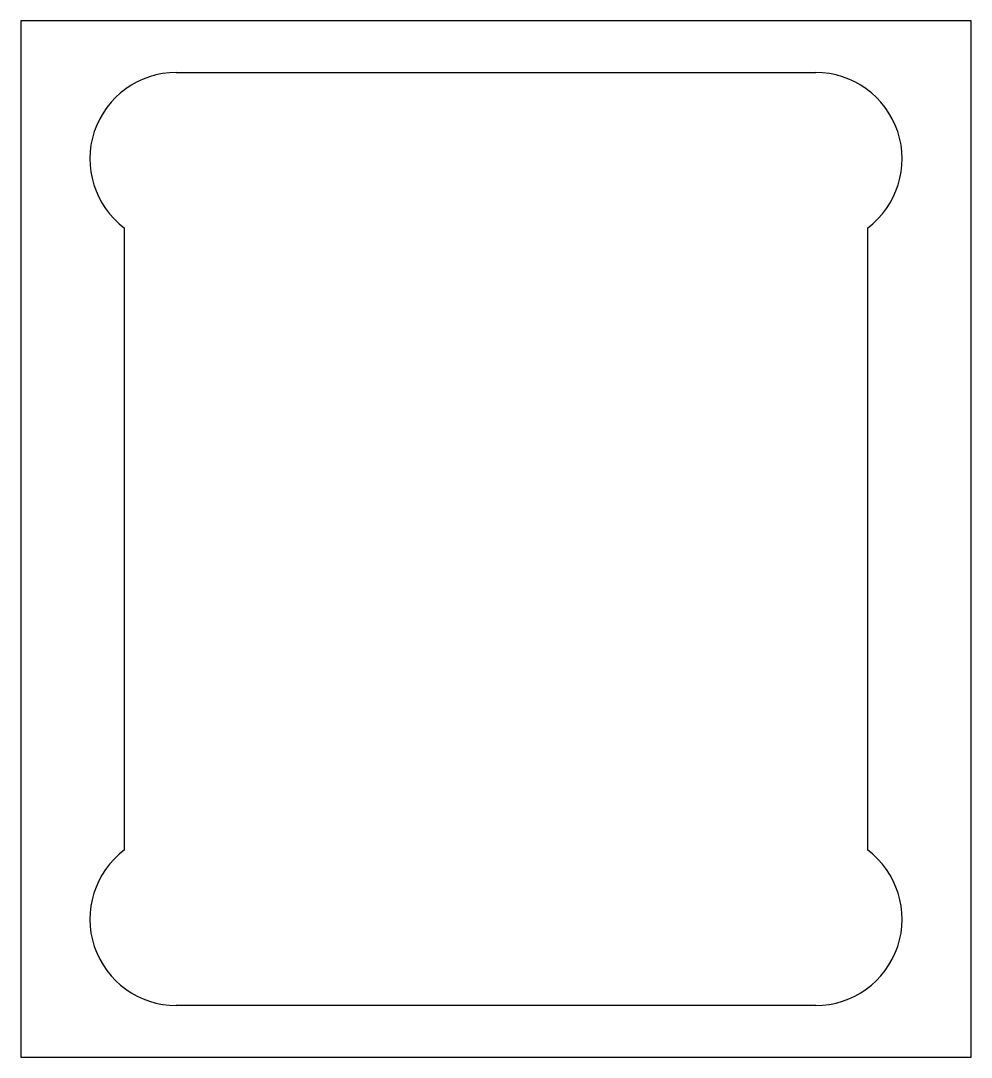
# Model space of a CAD drawing. Extents: x 0 to 2.75, y 0 to 3.
import ezdxf

# ---------------------------------------------------------------- set-up
doc = ezdxf.new("R2010")
doc.units = 0
doc.header["$MEASUREMENT"] = 0

msp = doc.modelspace()

# ---------------------------------------------------------------- linework, layer by layer
for p, q in [((0, 3), (0, 0)), ((2.75, 3), (0, 3)), ((2.75, 0), (2.75, 3)), ((0.45, 2.85), (2.3, 2.85)), ((0.3, 0.6), (0.3, 2.4)), ((2.45, 2.4), (2.45, 0.6)), ((2.3, 0.15), (0.45, 0.15)), ((0, 0), (2.75, 0))]:
    msp.add_line(p, q)
for centre, start, end in [((0.45, 2.6), 90, 233.1301), ((2.3, 2.6), 306.8699, 90), ((0.45, 0.4), 126.8699, 270), ((2.3, 0.4), 270, 53.1301)]:
    msp.add_arc(centre, 0.25, start, end)

doc.saveas('drawing.dxf')
